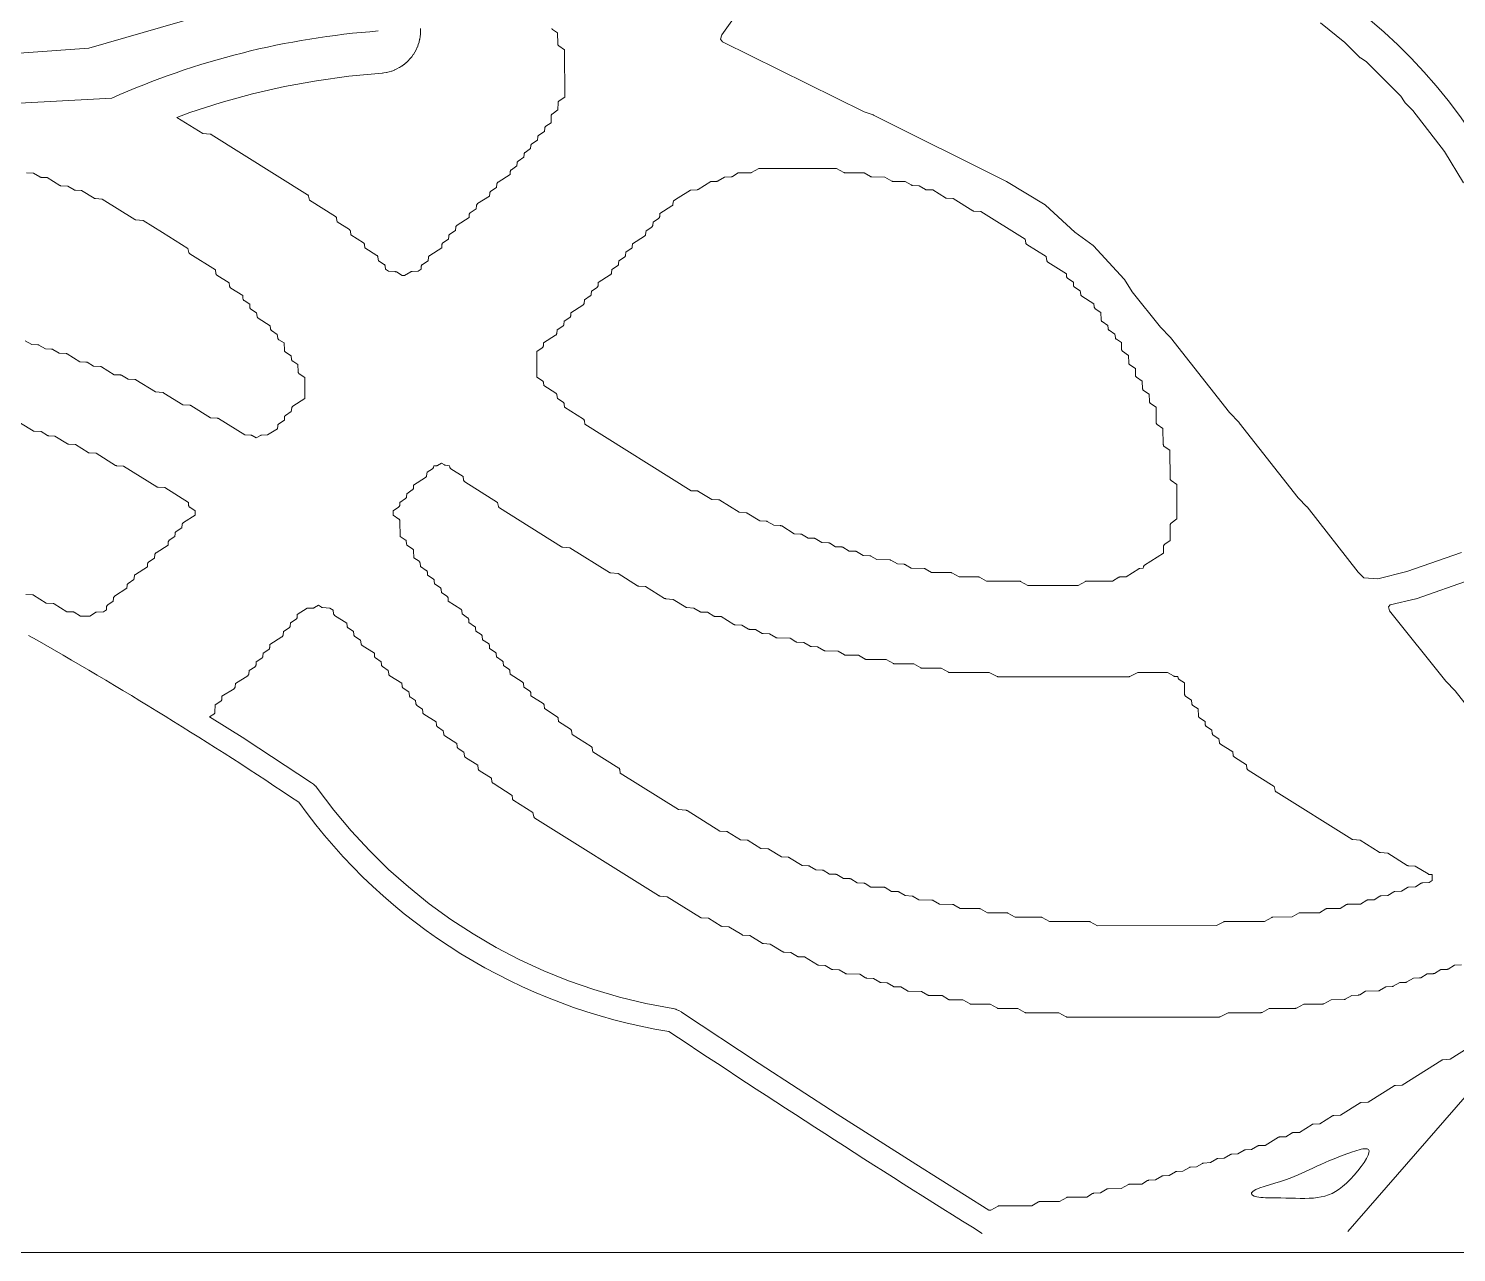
# Model space of a CAD drawing. Header units: inches. Extents: x 36 to 79.5, y 17.3 to 55.9.
# Drawn here: x 49.76 to 64.81, y 17.31 to 30.21 of the extents above; entities that cross this region are included whole.
import ezdxf

# ---------------------------------------------------------------- set-up
doc = ezdxf.new("R2010")
doc.units = ezdxf.units.IN
doc.layers.add('01_ORIGINAL_CAD', color=7, linetype='CONTINUOUS', lineweight=20)
doc.layers.add('03_ADDED_AREAS_SAME_COMPOSITION', color=7, linetype='CONTINUOUS', lineweight=15)

msp = doc.modelspace()

# ---------------------------------------------------------------- linework, layer by layer
at = {"layer": '01_ORIGINAL_CAD'}
msp.add_line((71.442, 17.312), (36.248, 17.312), dxfattribs=at)
for points in [[(53.65, 30.945, -0.14301), (60.243, 31.63, -0.286424), (65.36, 28.431), (66.481, 23.89, -0.272091), (64.9, 18.954), (63.661, 17.533)], [(53.65, 30.945), (50.4, 30.004), (48.095, 29.84), (45.427, 29.473), (42.376, 26.597), (41.758, 26.597, -0.10797), (36.248, 22.954)]]:
    msp.add_lwpolyline(points, format="xyb", dxfattribs=at)
msp.add_lwpolyline([(46.027, 28.759), (46.027, 29.23), (50.643, 29.479)], dxfattribs=at)
for centre, radius, start, end in [((54.073, 21.787), 8.422, 94.2501, 114.0352), ((27.349, -15.654), 45.391, 56.1832, 60.407), ((57.468, 25.543), 5.979, 215.6658, 260.7622), ((129.159, 128.7), 131.041, 236.3299, 238.04792)]:
    msp.add_arc(centre, radius, start, end, dxfattribs=at)
at = {"layer": '03_ADDED_AREAS_SAME_COMPOSITION'}
for points in [[(64.859, 24.689), (64.283, 24.49), (63.979, 24.413), (63.832, 24.422), (63.771, 24.482), (63.233, 25.169), (63.231, 25.172), (63.14, 25.264), (62.519, 26.056), (62.517, 26.058), (62.415, 26.164), (61.794, 26.956), (61.792, 26.958), (61.69, 27.064), (61.392, 27.437), (61.309, 27.567), (61.307, 27.571), (60.982, 27.921), (60.978, 27.924), (60.788, 28.065), (60.478, 28.349), (60.476, 28.351), (60.474, 28.352), (60.067, 28.599), (60.065, 28.6), (58.665, 29.3), (58.662, 29.301), (58.566, 29.334), (57.076, 30.07), (57.055, 30.101), (57.069, 30.146), (57.323, 30.504)], [(63.375, 30.27), (63.63, 30.066), (63.79, 29.906), (63.792, 29.904), (63.795, 29.902), (63.856, 29.865), (64.222, 29.499), (64.259, 29.438), (64.261, 29.435), (64.263, 29.433), (64.348, 29.348), (64.68, 28.914), (64.881, 28.587)], [(55.276, 30.212), (55.277, 30.209), (55.279, 30.207), (55.281, 30.205), (55.284, 30.203), (55.338, 30.168), (55.339, 30.051), (55.339, 30.048), (55.34, 30.045), (55.341, 30.041), (55.343, 30.038), (55.345, 30.036), (55.347, 30.033), (55.35, 30.031), (55.411, 29.988), (55.412, 29.49), (55.355, 29.451), (55.352, 29.449), (55.349, 29.447), (55.347, 29.444), (55.346, 29.441), (55.345, 29.438), (55.344, 29.435), (55.343, 29.431), (55.341, 29.354), (55.28, 29.31), (55.277, 29.308), (55.275, 29.305), (55.273, 29.302), (55.271, 29.299), (55.27, 29.296), (55.269, 29.293), (55.269, 29.29), (55.269, 29.218), (55.215, 29.183), (55.212, 29.181), (55.21, 29.179), (55.208, 29.177), (55.206, 29.174), (55.205, 29.172), (55.204, 29.169), (55.204, 29.166), (55.198, 29.128), (55.139, 29.088), (55.136, 29.086), (55.134, 29.084), (55.132, 29.081), (55.13, 29.078), (55.129, 29.075), (55.128, 29.072), (55.128, 29.069), (55.126, 29.036), (55.067, 28.997), (55.064, 28.995), (55.062, 28.993), (55.06, 28.99), (55.058, 28.987), (55.057, 28.984), (55.056, 28.981), (55.056, 28.978), (55.053, 28.946), (54.995, 28.906), (54.992, 28.904), (54.99, 28.902), (54.988, 28.899), (54.986, 28.896), (54.985, 28.893), (54.984, 28.89), (54.984, 28.887), (54.981, 28.855), (54.923, 28.815), (54.92, 28.813), (54.918, 28.811), (54.916, 28.808), (54.914, 28.806), (54.913, 28.803), (54.912, 28.799), (54.912, 28.796), (54.909, 28.764), (54.851, 28.724), (54.848, 28.722), (54.846, 28.72), (54.844, 28.718), (54.842, 28.715), (54.841, 28.712), (54.84, 28.709), (54.839, 28.705), (54.837, 28.673), (54.711, 28.593), (54.708, 28.591), (54.706, 28.589), (54.704, 28.587), (54.702, 28.584), (54.701, 28.581), (54.7, 28.578), (54.699, 28.575), (54.694, 28.537), (54.634, 28.497), (54.632, 28.495), (54.629, 28.493), (54.627, 28.49), (54.626, 28.488), (54.625, 28.485), (54.624, 28.481), (54.623, 28.478), (54.621, 28.446), (54.494, 28.366), (54.492, 28.364), (54.49, 28.362), (54.488, 28.359), (54.486, 28.357), (54.485, 28.354), (54.484, 28.351), (54.483, 28.348), (54.478, 28.31), (54.418, 28.27), (54.415, 28.268), (54.413, 28.266), (54.411, 28.263), (54.41, 28.26), (54.408, 28.257), (54.407, 28.254), (54.407, 28.251), (54.405, 28.219), (54.278, 28.139), (54.276, 28.137), (54.273, 28.135), (54.271, 28.132), (54.27, 28.13), (54.268, 28.127), (54.267, 28.124), (54.267, 28.121), (54.262, 28.083), (54.202, 28.043), (54.199, 28.041), (54.197, 28.039), (54.195, 28.036), (54.193, 28.033), (54.192, 28.03), (54.191, 28.027), (54.191, 28.024), (54.189, 27.992), (54.13, 27.952), (54.127, 27.95), (54.125, 27.948), (54.123, 27.945), (54.121, 27.943), (54.12, 27.939), (54.119, 27.936), (54.119, 27.933), (54.117, 27.901), (53.99, 27.821), (53.987, 27.819), (53.985, 27.817), (53.983, 27.814), (53.981, 27.812), (53.98, 27.809), (53.979, 27.806), (53.978, 27.803), (53.973, 27.765), (53.914, 27.725), (53.911, 27.723), (53.909, 27.721), (53.907, 27.718), (53.905, 27.715), (53.904, 27.712), (53.903, 27.709), (53.902, 27.706), (53.9, 27.674), (53.869, 27.654), (53.804, 27.652), (53.801, 27.652), (53.798, 27.651), (53.795, 27.65), (53.792, 27.649), (53.725, 27.609), (53.7, 27.609), (53.64, 27.646), (53.637, 27.648), (53.634, 27.649), (53.631, 27.649), (53.628, 27.65), (53.556, 27.654), (53.524, 27.674), (53.522, 27.706), (53.521, 27.709), (53.52, 27.712), (53.519, 27.715), (53.518, 27.718), (53.516, 27.721), (53.513, 27.723), (53.511, 27.725), (53.451, 27.765), (53.445, 27.803), (53.445, 27.806), (53.444, 27.809), (53.442, 27.812), (53.441, 27.814), (53.439, 27.817), (53.436, 27.819), (53.434, 27.82), (53.306, 27.901), (53.304, 27.933), (53.304, 27.936), (53.303, 27.939), (53.301, 27.942), (53.3, 27.945), (53.298, 27.948), (53.295, 27.95), (53.293, 27.952), (53.16, 28.037), (53.155, 28.075), (53.155, 28.078), (53.154, 28.081), (53.152, 28.084), (53.15, 28.086), (53.148, 28.089), (53.146, 28.091), (53.144, 28.093), (53.015, 28.174), (53.01, 28.211), (53.009, 28.214), (53.008, 28.217), (53.007, 28.22), (53.005, 28.223), (53.003, 28.225), (53.001, 28.227), (52.999, 28.229), (52.724, 28.401), (52.715, 28.444), (52.714, 28.447), (52.712, 28.45), (52.711, 28.453), (52.709, 28.455), (52.706, 28.458), (52.704, 28.46), (51.689, 29.095), (51.687, 29.096), (51.684, 29.097), (51.681, 29.098), (51.678, 29.099), (51.6, 29.106), (51.328, 29.275), (51.465, 29.325), (51.792, 29.431), (52.124, 29.522), (52.459, 29.599), (52.797, 29.661), (53.138, 29.709), (53.491, 29.743), (53.492, 29.743), (53.506, 29.745), (53.507, 29.745), (53.533, 29.749), (53.535, 29.749), (53.563, 29.756), (53.564, 29.756), (53.589, 29.764), (53.591, 29.764), (53.618, 29.774), (53.619, 29.775), (53.643, 29.786), (53.645, 29.786), (53.67, 29.8), (53.671, 29.801), (53.694, 29.815), (53.695, 29.815), (53.718, 29.832), (53.72, 29.833), (53.74, 29.85), (53.741, 29.851), (53.762, 29.87), (53.763, 29.872), (53.781, 29.891), (53.782, 29.892), (53.801, 29.914), (53.802, 29.915), (53.817, 29.937), (53.818, 29.938), (53.833, 29.962), (53.834, 29.964), (53.846, 29.987), (53.847, 29.988), (53.859, 30.014), (53.86, 30.016), (53.869, 30.04), (53.869, 30.042), (53.878, 30.069), (53.878, 30.071), (53.884, 30.096), (53.885, 30.098), (53.889, 30.126), (53.89, 30.128), (53.892, 30.154), (53.892, 30.156), (53.893, 30.185), (53.893, 30.186), (53.893, 30.212)], [(49.744, 28.691), (49.816, 28.687), (49.884, 28.647), (49.887, 28.645), (49.89, 28.644), (49.893, 28.644), (49.896, 28.643), (49.96, 28.642), (50.094, 28.559), (50.096, 28.557), (50.099, 28.556), (50.102, 28.555), (50.106, 28.555), (50.178, 28.551), (50.246, 28.511), (50.249, 28.509), (50.252, 28.508), (50.255, 28.508), (50.258, 28.507), (50.322, 28.506), (50.456, 28.423), (50.458, 28.421), (50.461, 28.42), (50.464, 28.419), (50.468, 28.419), (50.539, 28.415), (50.884, 28.199), (50.887, 28.198), (50.889, 28.197), (50.892, 28.196), (50.895, 28.195), (50.973, 28.188), (51.174, 28.063), (51.443, 27.894), (51.453, 27.852), (51.453, 27.849), (51.455, 27.846), (51.457, 27.843), (51.459, 27.84), (51.461, 27.838), (51.464, 27.836), (51.732, 27.668), (51.737, 27.631), (51.738, 27.628), (51.739, 27.625), (51.74, 27.622), (51.742, 27.619), (51.744, 27.617), (51.746, 27.615), (51.749, 27.613), (51.877, 27.532), (51.882, 27.495), (51.883, 27.492), (51.884, 27.489), (51.885, 27.486), (51.887, 27.483), (51.889, 27.481), (51.891, 27.479), (51.894, 27.477), (52.021, 27.397), (52.023, 27.365), (52.024, 27.361), (52.025, 27.358), (52.026, 27.355), (52.028, 27.352), (52.029, 27.35), (52.032, 27.347), (52.034, 27.346), (52.094, 27.306), (52.096, 27.274), (52.096, 27.271), (52.097, 27.267), (52.098, 27.264), (52.1, 27.262), (52.102, 27.259), (52.104, 27.257), (52.107, 27.255), (52.167, 27.215), (52.172, 27.177), (52.173, 27.174), (52.174, 27.171), (52.175, 27.168), (52.177, 27.166), (52.179, 27.163), (52.181, 27.161), (52.184, 27.159), (52.311, 27.079), (52.314, 27.047), (52.314, 27.044), (52.315, 27.04), (52.316, 27.037), (52.318, 27.035), (52.32, 27.032), (52.322, 27.03), (52.325, 27.028), (52.385, 26.988), (52.39, 26.95), (52.391, 26.947), (52.392, 26.944), (52.393, 26.941), (52.395, 26.939), (52.397, 26.936), (52.399, 26.934), (52.401, 26.932), (52.456, 26.898), (52.459, 26.821), (52.459, 26.817), (52.46, 26.814), (52.461, 26.811), (52.463, 26.808), (52.465, 26.805), (52.467, 26.803), (52.47, 26.801), (52.53, 26.761), (52.535, 26.723), (52.536, 26.72), (52.537, 26.717), (52.538, 26.714), (52.54, 26.712), (52.542, 26.709), (52.544, 26.707), (52.547, 26.705), (52.601, 26.671), (52.604, 26.594), (52.604, 26.59), (52.605, 26.587), (52.607, 26.584), (52.608, 26.581), (52.61, 26.578), (52.613, 26.576), (52.615, 26.574), (52.674, 26.535), (52.674, 26.311), (52.548, 26.231), (52.546, 26.229), (52.544, 26.227), (52.542, 26.224), (52.54, 26.222), (52.539, 26.219), (52.538, 26.216), (52.537, 26.213), (52.532, 26.175), (52.472, 26.135), (52.469, 26.133), (52.467, 26.131), (52.465, 26.128), (52.464, 26.126), (52.462, 26.123), (52.461, 26.119), (52.461, 26.116), (52.459, 26.084), (52.4, 26.044), (52.397, 26.042), (52.395, 26.04), (52.393, 26.038), (52.392, 26.035), (52.39, 26.032), (52.389, 26.029), (52.389, 26.025), (52.387, 25.993), (52.283, 25.928), (52.219, 25.926), (52.216, 25.926), (52.213, 25.925), (52.21, 25.924), (52.207, 25.923), (52.163, 25.897), (52.119, 25.923), (52.116, 25.924), (52.113, 25.925), (52.11, 25.926), (52.107, 25.926), (52.043, 25.928), (51.764, 26.101), (51.762, 26.103), (51.759, 26.104), (51.756, 26.105), (51.753, 26.105), (51.681, 26.109), (51.475, 26.237), (51.472, 26.239), (51.469, 26.24), (51.466, 26.241), (51.463, 26.241), (51.391, 26.245), (51.191, 26.37), (51.189, 26.372), (51.186, 26.373), (51.183, 26.374), (51.18, 26.374), (51.102, 26.381), (50.895, 26.51), (50.893, 26.511), (50.89, 26.512), (50.887, 26.513), (50.884, 26.513), (50.812, 26.517), (50.743, 26.558), (50.74, 26.559), (50.737, 26.56), (50.734, 26.561), (50.731, 26.561), (50.667, 26.563), (50.533, 26.646), (50.531, 26.647), (50.528, 26.648), (50.525, 26.649), (50.522, 26.649), (50.45, 26.653), (50.381, 26.694), (50.378, 26.695), (50.375, 26.696), (50.372, 26.697), (50.369, 26.697), (50.305, 26.699), (50.171, 26.782), (50.169, 26.783), (50.166, 26.784), (50.163, 26.785), (50.16, 26.785), (50.088, 26.789), (50.019, 26.83), (50.016, 26.831), (50.013, 26.832), (50.01, 26.833), (50.007, 26.833), (49.942, 26.835), (49.874, 26.875), (49.871, 26.877), (49.869, 26.878), (49.865, 26.878), (49.862, 26.879), (49.798, 26.88), (49.73, 26.92)], [(49.679, 26.053), (49.812, 25.971), (49.815, 25.969), (49.818, 25.968), (49.821, 25.967), (49.824, 25.967), (49.896, 25.963), (49.965, 25.923), (49.968, 25.921), (49.971, 25.92), (49.974, 25.919), (49.977, 25.919), (50.041, 25.917), (50.174, 25.834), (50.177, 25.833), (50.18, 25.832), (50.183, 25.831), (50.186, 25.831), (50.258, 25.827), (50.392, 25.744), (50.394, 25.742), (50.397, 25.741), (50.4, 25.74), (50.403, 25.74), (50.475, 25.736), (50.681, 25.608), (50.684, 25.606), (50.687, 25.605), (50.69, 25.604), (50.693, 25.604), (50.765, 25.6), (51.116, 25.381), (51.119, 25.379), (51.122, 25.378), (51.125, 25.378), (51.128, 25.377), (51.199, 25.373), (51.449, 25.217), (51.451, 25.185), (51.452, 25.182), (51.453, 25.178), (51.454, 25.175), (51.456, 25.173), (51.458, 25.17), (51.46, 25.168), (51.463, 25.166), (51.521, 25.127), (51.521, 25.084), (51.395, 25.004), (51.393, 25.003), (51.39, 25), (51.388, 24.998), (51.387, 24.995), (51.385, 24.993), (51.384, 24.99), (51.384, 24.987), (51.379, 24.949), (51.319, 24.909), (51.316, 24.907), (51.314, 24.904), (51.312, 24.902), (51.31, 24.899), (51.309, 24.896), (51.308, 24.893), (51.308, 24.89), (51.306, 24.857), (51.247, 24.818), (51.244, 24.816), (51.242, 24.814), (51.24, 24.811), (51.238, 24.808), (51.237, 24.805), (51.236, 24.802), (51.236, 24.799), (51.234, 24.767), (51.107, 24.686), (51.104, 24.685), (51.102, 24.682), (51.1, 24.68), (51.098, 24.677), (51.097, 24.675), (51.096, 24.672), (51.095, 24.669), (51.09, 24.631), (51.03, 24.591), (51.028, 24.589), (51.026, 24.587), (51.024, 24.584), (51.022, 24.581), (51.021, 24.578), (51.02, 24.575), (51.019, 24.572), (51.017, 24.54), (50.891, 24.459), (50.888, 24.457), (50.886, 24.455), (50.884, 24.453), (50.882, 24.45), (50.881, 24.448), (50.88, 24.445), (50.879, 24.442), (50.874, 24.404), (50.814, 24.364), (50.812, 24.362), (50.809, 24.359), (50.807, 24.357), (50.806, 24.354), (50.804, 24.351), (50.804, 24.348), (50.803, 24.345), (50.801, 24.312), (50.67, 24.228), (50.668, 24.226), (50.665, 24.223), (50.663, 24.221), (50.662, 24.218), (50.66, 24.215), (50.659, 24.212), (50.659, 24.208), (50.657, 24.176), (50.598, 24.137), (50.595, 24.135), (50.593, 24.132), (50.591, 24.13), (50.589, 24.127), (50.588, 24.124), (50.587, 24.121), (50.587, 24.117), (50.585, 24.086), (50.553, 24.065), (50.481, 24.061), (50.478, 24.061), (50.475, 24.06), (50.472, 24.059), (50.469, 24.058), (50.409, 24.02), (50.312, 24.02), (50.244, 24.06), (50.242, 24.062), (50.239, 24.063), (50.236, 24.063), (50.232, 24.064), (50.168, 24.065), (50.035, 24.148), (50.032, 24.15), (50.029, 24.151), (50.026, 24.152), (50.023, 24.152), (49.951, 24.156), (49.818, 24.239), (49.815, 24.24), (49.812, 24.242), (49.809, 24.242), (49.806, 24.243), (49.734, 24.247)], [(65.242, 19.665), (64.741, 19.35), (64.662, 19.343), (64.659, 19.342), (64.657, 19.341), (64.654, 19.34), (64.651, 19.339), (64.236, 19.077), (64.164, 19.073), (64.161, 19.073), (64.158, 19.072), (64.155, 19.071), (64.152, 19.069), (63.875, 18.895), (63.803, 18.891), (63.8, 18.891), (63.797, 18.89), (63.794, 18.889), (63.791, 18.888), (63.586, 18.759), (63.514, 18.755), (63.511, 18.755), (63.508, 18.754), (63.505, 18.753), (63.502, 18.751), (63.369, 18.668), (63.297, 18.664), (63.294, 18.664), (63.291, 18.663), (63.288, 18.662), (63.286, 18.66), (63.153, 18.577), (63.089, 18.576), (63.085, 18.575), (63.082, 18.575), (63.079, 18.574), (63.077, 18.572), (63.009, 18.532), (62.944, 18.53), (62.941, 18.53), (62.938, 18.529), (62.935, 18.528), (62.932, 18.526), (62.792, 18.441), (62.727, 18.439), (62.724, 18.439), (62.721, 18.438), (62.718, 18.437), (62.715, 18.436), (62.647, 18.396), (62.583, 18.394), (62.58, 18.393), (62.577, 18.393), (62.574, 18.392), (62.571, 18.39), (62.503, 18.35), (62.438, 18.348), (62.435, 18.348), (62.432, 18.347), (62.429, 18.346), (62.426, 18.345), (62.358, 18.305), (62.294, 18.303), (62.291, 18.303), (62.288, 18.302), (62.285, 18.301), (62.282, 18.299), (62.214, 18.259), (62.142, 18.255), (62.139, 18.255), (62.136, 18.254), (62.133, 18.253), (62.13, 18.251), (62.069, 18.214), (62.005, 18.212), (62.002, 18.212), (61.999, 18.211), (61.996, 18.21), (61.993, 18.208), (61.925, 18.168), (61.86, 18.166), (61.857, 18.166), (61.854, 18.165), (61.851, 18.164), (61.848, 18.163), (61.781, 18.123), (61.716, 18.121), (61.713, 18.121), (61.71, 18.12), (61.707, 18.119), (61.704, 18.117), (61.636, 18.077), (61.564, 18.073), (61.561, 18.073), (61.558, 18.072), (61.555, 18.071), (61.552, 18.069), (61.492, 18.032), (61.363, 18.031), (61.36, 18.031), (61.357, 18.031), (61.354, 18.03), (61.351, 18.028), (61.275, 17.986), (61.138, 17.984), (61.135, 17.984), (61.132, 17.984), (61.129, 17.982), (61.126, 17.981), (61.058, 17.941), (60.986, 17.937), (60.982, 17.936), (60.979, 17.935), (60.977, 17.934), (60.974, 17.933), (60.913, 17.895), (60.713, 17.895), (60.709, 17.895), (60.706, 17.894), (60.703, 17.893), (60.701, 17.892), (60.625, 17.85), (60.416, 17.848), (60.412, 17.848), (60.409, 17.847), (60.406, 17.846), (60.403, 17.844), (60.335, 17.804), (59.99, 17.804), (59.987, 17.804), (59.984, 17.803), (59.981, 17.802), (59.978, 17.801), (59.902, 17.759), (59.88, 17.759), (59.11, 18.243), (58.284, 18.771), (57.462, 19.305), (56.643, 19.846), (56.643, 19.846), (56.642, 19.847), (56.64, 19.848), (56.615, 19.862), (56.612, 19.864), (56.586, 19.874), (56.583, 19.875), (56.555, 19.882), (56.553, 19.883), (56.267, 19.937), (55.991, 20.003), (55.72, 20.082), (55.454, 20.175), (55.193, 20.28), (54.938, 20.398), (54.689, 20.528), (54.448, 20.669), (54.213, 20.823), (53.986, 20.988), (53.767, 21.164), (53.557, 21.35), (53.356, 21.548), (53.164, 21.755), (52.982, 21.973), (52.806, 22.205), (52.805, 22.206), (52.789, 22.225), (52.787, 22.227), (52.769, 22.245), (52.766, 22.246), (52.746, 22.261), (52.745, 22.262), (52.046, 22.721), (52.045, 22.721), (52.042, 22.724), (52.042, 22.724), (51.672, 22.957), (51.717, 22.987), (51.72, 22.989), (51.722, 22.991), (51.724, 22.994), (51.726, 22.997), (51.727, 23), (51.728, 23.003), (51.728, 23.007), (51.731, 23.084), (51.789, 23.123), (51.792, 23.125), (51.794, 23.127), (51.796, 23.13), (51.798, 23.133), (51.799, 23.136), (51.8, 23.139), (51.8, 23.142), (51.802, 23.174), (51.929, 23.254), (51.932, 23.256), (51.934, 23.258), (51.936, 23.261), (51.938, 23.263), (51.939, 23.266), (51.94, 23.269), (51.94, 23.272), (51.946, 23.31), (52.073, 23.391), (52.076, 23.393), (52.078, 23.395), (52.08, 23.397), (52.082, 23.4), (52.083, 23.402), (52.084, 23.405), (52.085, 23.408), (52.09, 23.446), (52.15, 23.486), (52.152, 23.488), (52.154, 23.491), (52.156, 23.493), (52.158, 23.496), (52.159, 23.499), (52.16, 23.502), (52.161, 23.505), (52.163, 23.538), (52.222, 23.577), (52.224, 23.579), (52.226, 23.581), (52.228, 23.584), (52.23, 23.587), (52.231, 23.59), (52.232, 23.593), (52.233, 23.596), (52.235, 23.629), (52.294, 23.668), (52.296, 23.67), (52.299, 23.672), (52.301, 23.675), (52.302, 23.678), (52.303, 23.681), (52.304, 23.684), (52.305, 23.687), (52.307, 23.719), (52.434, 23.799), (52.436, 23.801), (52.438, 23.803), (52.44, 23.806), (52.442, 23.808), (52.443, 23.811), (52.444, 23.814), (52.445, 23.817), (52.45, 23.855), (52.51, 23.895), (52.512, 23.897), (52.515, 23.899), (52.517, 23.902), (52.518, 23.905), (52.52, 23.908), (52.52, 23.911), (52.521, 23.914), (52.523, 23.947), (52.582, 23.986), (52.585, 23.988), (52.587, 23.99), (52.589, 23.993), (52.59, 23.996), (52.592, 23.999), (52.593, 24.002), (52.593, 24.005), (52.595, 24.037), (52.699, 24.102), (52.763, 24.104), (52.766, 24.104), (52.769, 24.105), (52.772, 24.106), (52.775, 24.108), (52.818, 24.133), (52.849, 24.114), (52.852, 24.112), (52.854, 24.111), (52.857, 24.11), (52.86, 24.11), (52.938, 24.103), (52.972, 24.082), (52.977, 24.044), (52.978, 24.041), (52.979, 24.038), (52.98, 24.036), (52.982, 24.033), (52.984, 24.031), (52.986, 24.029), (52.989, 24.027), (53.116, 23.946), (53.119, 23.914), (53.119, 23.911), (53.12, 23.908), (53.121, 23.905), (53.123, 23.902), (53.125, 23.9), (53.127, 23.897), (53.13, 23.895), (53.189, 23.856), (53.191, 23.824), (53.192, 23.82), (53.192, 23.817), (53.194, 23.814), (53.195, 23.811), (53.197, 23.809), (53.2, 23.806), (53.202, 23.804), (53.262, 23.765), (53.268, 23.727), (53.268, 23.724), (53.269, 23.721), (53.271, 23.718), (53.272, 23.715), (53.274, 23.713), (53.277, 23.711), (53.279, 23.709), (53.407, 23.629), (53.409, 23.597), (53.409, 23.593), (53.41, 23.59), (53.411, 23.587), (53.413, 23.584), (53.415, 23.582), (53.417, 23.58), (53.42, 23.578), (53.479, 23.538), (53.481, 23.506), (53.482, 23.503), (53.483, 23.499), (53.484, 23.496), (53.486, 23.494), (53.488, 23.491), (53.49, 23.489), (53.493, 23.487), (53.553, 23.447), (53.558, 23.409), (53.559, 23.406), (53.56, 23.403), (53.561, 23.4), (53.563, 23.398), (53.565, 23.395), (53.567, 23.393), (53.569, 23.391), (53.697, 23.311), (53.699, 23.279), (53.7, 23.276), (53.7, 23.273), (53.702, 23.27), (53.703, 23.267), (53.705, 23.264), (53.708, 23.262), (53.71, 23.26), (53.77, 23.22), (53.776, 23.182), (53.776, 23.179), (53.777, 23.176), (53.779, 23.173), (53.78, 23.171), (53.782, 23.168), (53.784, 23.166), (53.787, 23.164), (53.842, 23.129), (53.844, 23.097), (53.845, 23.094), (53.846, 23.091), (53.847, 23.088), (53.848, 23.085), (53.85, 23.083), (53.853, 23.08), (53.855, 23.078), (53.915, 23.039), (53.917, 23.007), (53.917, 23.003), (53.918, 23), (53.919, 22.997), (53.921, 22.994), (53.923, 22.992), (53.926, 22.989), (53.928, 22.987), (54.06, 22.903), (54.062, 22.87), (54.062, 22.867), (54.063, 22.864), (54.064, 22.861), (54.066, 22.858), (54.068, 22.856), (54.07, 22.853), (54.073, 22.851), (54.133, 22.811), (54.138, 22.774), (54.139, 22.771), (54.14, 22.768), (54.141, 22.765), (54.143, 22.762), (54.145, 22.76), (54.147, 22.758), (54.15, 22.756), (54.277, 22.676), (54.28, 22.643), (54.28, 22.64), (54.281, 22.637), (54.282, 22.634), (54.284, 22.631), (54.286, 22.629), (54.288, 22.626), (54.291, 22.624), (54.351, 22.585), (54.356, 22.547), (54.357, 22.544), (54.358, 22.541), (54.359, 22.538), (54.361, 22.535), (54.363, 22.533), (54.365, 22.531), (54.367, 22.529), (54.496, 22.448), (54.501, 22.41), (54.502, 22.407), (54.503, 22.405), (54.504, 22.402), (54.506, 22.399), (54.508, 22.397), (54.51, 22.395), (54.513, 22.393), (54.641, 22.312), (54.646, 22.274), (54.647, 22.271), (54.648, 22.268), (54.649, 22.266), (54.651, 22.263), (54.653, 22.261), (54.655, 22.259), (54.658, 22.257), (54.858, 22.13), (54.864, 22.093), (54.864, 22.09), (54.865, 22.087), (54.867, 22.084), (54.868, 22.081), (54.87, 22.079), (54.873, 22.077), (54.875, 22.075), (55.077, 21.948), (55.087, 21.905), (55.087, 21.902), (55.089, 21.899), (55.091, 21.897), (55.093, 21.894), (55.095, 21.892), (55.098, 21.89), (56.402, 21.073), (56.404, 21.072), (56.407, 21.071), (56.41, 21.07), (56.413, 21.069), (56.491, 21.062), (56.843, 20.843), (56.845, 20.842), (56.848, 20.84), (56.851, 20.84), (56.855, 20.839), (56.926, 20.835), (57.06, 20.752), (57.063, 20.751), (57.066, 20.75), (57.069, 20.749), (57.072, 20.749), (57.143, 20.745), (57.277, 20.662), (57.28, 20.66), (57.283, 20.659), (57.286, 20.658), (57.289, 20.658), (57.361, 20.654), (57.494, 20.571), (57.497, 20.569), (57.5, 20.568), (57.503, 20.568), (57.506, 20.567), (57.578, 20.563), (57.712, 20.48), (57.714, 20.479), (57.717, 20.478), (57.72, 20.477), (57.723, 20.477), (57.795, 20.473), (57.864, 20.432), (57.867, 20.431), (57.87, 20.43), (57.873, 20.429), (57.876, 20.429), (57.94, 20.427), (58.074, 20.344), (58.076, 20.343), (58.079, 20.342), (58.082, 20.341), (58.085, 20.34), (58.157, 20.337), (58.226, 20.296), (58.229, 20.295), (58.232, 20.294), (58.235, 20.293), (58.238, 20.293), (58.303, 20.291), (58.371, 20.251), (58.374, 20.249), (58.377, 20.248), (58.38, 20.248), (58.383, 20.247), (58.52, 20.246), (58.58, 20.208), (58.583, 20.207), (58.586, 20.206), (58.589, 20.205), (58.592, 20.204), (58.664, 20.201), (58.733, 20.16), (58.735, 20.159), (58.738, 20.158), (58.741, 20.157), (58.745, 20.157), (58.809, 20.155), (58.877, 20.115), (58.88, 20.113), (58.883, 20.112), (58.886, 20.112), (58.889, 20.111), (58.954, 20.11), (59.022, 20.07), (59.025, 20.068), (59.028, 20.067), (59.031, 20.066), (59.034, 20.066), (59.171, 20.064), (59.239, 20.024), (59.242, 20.023), (59.245, 20.022), (59.248, 20.021), (59.252, 20.021), (59.388, 20.019), (59.456, 19.979), (59.459, 19.977), (59.462, 19.976), (59.465, 19.976), (59.469, 19.975), (59.606, 19.974), (59.682, 19.932), (59.685, 19.93), (59.688, 19.929), (59.691, 19.929), (59.694, 19.929), (59.895, 19.928), (59.971, 19.887), (59.974, 19.885), (59.977, 19.884), (59.98, 19.884), (59.983, 19.883), (60.185, 19.883), (60.261, 19.841), (60.263, 19.84), (60.266, 19.839), (60.269, 19.838), (60.273, 19.838), (60.619, 19.838), (60.695, 19.796), (60.697, 19.795), (60.7, 19.794), (60.703, 19.793), (60.707, 19.793), (62.306, 19.793), (62.309, 19.793), (62.311, 19.794), (62.314, 19.795), (62.317, 19.796), (62.401, 19.839), (62.747, 19.839), (62.751, 19.84), (62.754, 19.84), (62.757, 19.841), (62.759, 19.842), (62.835, 19.884), (63.109, 19.885), (63.112, 19.885), (63.115, 19.886), (63.118, 19.887), (63.121, 19.888), (63.197, 19.93), (63.398, 19.93), (63.401, 19.931), (63.404, 19.931), (63.407, 19.932), (63.41, 19.934), (63.486, 19.975), (63.623, 19.977), (63.626, 19.978), (63.629, 19.978), (63.632, 19.979), (63.635, 19.981), (63.703, 20.021), (63.775, 20.025), (63.779, 20.026), (63.782, 20.026), (63.784, 20.028), (63.787, 20.029), (63.848, 20.066), (63.984, 20.068), (63.987, 20.069), (63.991, 20.069), (63.994, 20.07), (63.996, 20.072), (64.064, 20.112), (64.129, 20.114), (64.132, 20.114), (64.135, 20.115), (64.138, 20.116), (64.141, 20.117), (64.209, 20.158), (64.273, 20.159), (64.277, 20.16), (64.28, 20.16), (64.283, 20.161), (64.285, 20.163), (64.353, 20.203), (64.418, 20.205), (64.421, 20.205), (64.424, 20.206), (64.427, 20.207), (64.43, 20.208), (64.498, 20.248), (64.562, 20.25), (64.566, 20.251), (64.569, 20.251), (64.572, 20.252), (64.574, 20.254), (64.642, 20.294), (64.707, 20.296), (64.71, 20.296), (64.713, 20.297), (64.716, 20.298), (64.719, 20.299), (64.787, 20.34), (64.859, 20.344)]]:
    msp.add_lwpolyline(points, dxfattribs=at)
for points in [[(58.277, 28.736), (58.353, 28.694), (58.356, 28.693), (58.359, 28.692), (58.362, 28.691), (58.365, 28.691), (58.566, 28.691), (58.634, 28.651), (58.637, 28.649), (58.64, 28.648), (58.643, 28.648), (58.647, 28.647), (58.784, 28.646), (58.86, 28.604), (58.863, 28.602), (58.865, 28.601), (58.869, 28.601), (58.872, 28.601), (59, 28.6), (59.061, 28.563), (59.064, 28.561), (59.067, 28.56), (59.07, 28.56), (59.073, 28.559), (59.145, 28.555), (59.213, 28.515), (59.216, 28.513), (59.219, 28.512), (59.222, 28.512), (59.225, 28.511), (59.289, 28.51), (59.423, 28.427), (59.426, 28.425), (59.429, 28.424), (59.432, 28.424), (59.435, 28.423), (59.506, 28.419), (59.712, 28.291), (59.715, 28.289), (59.718, 28.288), (59.721, 28.287), (59.724, 28.287), (59.796, 28.283), (60.264, 27.99), (60.269, 27.953), (60.27, 27.95), (60.271, 27.947), (60.272, 27.944), (60.274, 27.941), (60.276, 27.939), (60.278, 27.937), (60.281, 27.935), (60.483, 27.808), (60.492, 27.765), (60.493, 27.762), (60.495, 27.759), (60.496, 27.756), (60.498, 27.754), (60.501, 27.751), (60.503, 27.75), (60.698, 27.628), (60.7, 27.596), (60.701, 27.592), (60.702, 27.589), (60.703, 27.586), (60.705, 27.583), (60.707, 27.581), (60.709, 27.579), (60.712, 27.577), (60.771, 27.537), (60.773, 27.505), (60.773, 27.502), (60.774, 27.498), (60.776, 27.495), (60.777, 27.493), (60.779, 27.49), (60.782, 27.488), (60.784, 27.486), (60.844, 27.446), (60.85, 27.408), (60.85, 27.405), (60.851, 27.402), (60.852, 27.399), (60.854, 27.397), (60.856, 27.394), (60.858, 27.392), (60.861, 27.39), (60.988, 27.31), (60.991, 27.278), (60.991, 27.275), (60.992, 27.272), (60.993, 27.269), (60.995, 27.266), (60.997, 27.263), (60.999, 27.261), (61.002, 27.259), (61.06, 27.22), (61.063, 27.143), (61.064, 27.139), (61.065, 27.136), (61.066, 27.133), (61.067, 27.13), (61.069, 27.127), (61.072, 27.125), (61.074, 27.123), (61.134, 27.083), (61.136, 27.051), (61.136, 27.048), (61.137, 27.045), (61.139, 27.042), (61.14, 27.039), (61.142, 27.036), (61.144, 27.034), (61.147, 27.032), (61.207, 26.992), (61.213, 26.954), (61.213, 26.951), (61.214, 26.948), (61.215, 26.945), (61.217, 26.943), (61.219, 26.94), (61.221, 26.938), (61.224, 26.937), (61.278, 26.902), (61.279, 26.83), (61.279, 26.827), (61.28, 26.824), (61.281, 26.82), (61.283, 26.817), (61.285, 26.815), (61.287, 26.812), (61.289, 26.81), (61.351, 26.766), (61.354, 26.689), (61.354, 26.685), (61.355, 26.682), (61.356, 26.679), (61.358, 26.676), (61.36, 26.673), (61.362, 26.671), (61.365, 26.669), (61.424, 26.63), (61.424, 26.558), (61.425, 26.554), (61.425, 26.551), (61.427, 26.548), (61.428, 26.545), (61.43, 26.542), (61.432, 26.54), (61.435, 26.538), (61.497, 26.494), (61.499, 26.416), (61.5, 26.413), (61.501, 26.41), (61.502, 26.407), (61.504, 26.404), (61.506, 26.401), (61.508, 26.398), (61.511, 26.396), (61.569, 26.357), (61.572, 26.28), (61.573, 26.277), (61.573, 26.273), (61.575, 26.27), (61.576, 26.267), (61.578, 26.265), (61.581, 26.262), (61.583, 26.26), (61.642, 26.221), (61.643, 26.059), (61.643, 26.055), (61.644, 26.052), (61.645, 26.049), (61.647, 26.046), (61.649, 26.043), (61.651, 26.041), (61.653, 26.038), (61.715, 25.995), (61.718, 25.827), (61.719, 25.823), (61.719, 25.82), (61.721, 25.817), (61.722, 25.814), (61.724, 25.811), (61.727, 25.808), (61.729, 25.806), (61.788, 25.767), (61.789, 25.468), (61.79, 25.465), (61.79, 25.462), (61.791, 25.459), (61.793, 25.456), (61.795, 25.453), (61.797, 25.45), (61.8, 25.448), (61.861, 25.405), (61.862, 25.043), (61.801, 24.999), (61.799, 24.997), (61.796, 24.995), (61.794, 24.992), (61.793, 24.989), (61.792, 24.986), (61.791, 24.982), (61.791, 24.979), (61.791, 24.816), (61.733, 24.777), (61.73, 24.775), (61.728, 24.773), (61.726, 24.77), (61.724, 24.767), (61.723, 24.764), (61.722, 24.761), (61.722, 24.757), (61.719, 24.681), (61.521, 24.555), (61.518, 24.553), (61.515, 24.551), (61.513, 24.548), (61.512, 24.545), (61.51, 24.542), (61.509, 24.539), (61.506, 24.523), (61.471, 24.52), (61.468, 24.52), (61.465, 24.519), (61.462, 24.518), (61.46, 24.517), (61.327, 24.434), (61.263, 24.432), (61.26, 24.432), (61.257, 24.431), (61.254, 24.43), (61.251, 24.428), (61.183, 24.388), (60.91, 24.388), (60.907, 24.388), (60.903, 24.387), (60.9, 24.386), (60.898, 24.385), (60.822, 24.343), (60.291, 24.343), (60.215, 24.384), (60.212, 24.386), (60.209, 24.387), (60.206, 24.387), (60.203, 24.388), (59.857, 24.388), (59.781, 24.43), (59.778, 24.431), (59.775, 24.432), (59.772, 24.433), (59.769, 24.433), (59.567, 24.433), (59.491, 24.475), (59.488, 24.476), (59.485, 24.477), (59.482, 24.478), (59.479, 24.478), (59.278, 24.478), (59.21, 24.518), (59.207, 24.52), (59.204, 24.521), (59.201, 24.522), (59.198, 24.522), (59.061, 24.524), (59.001, 24.561), (58.998, 24.563), (58.995, 24.564), (58.992, 24.564), (58.989, 24.565), (58.917, 24.569), (58.848, 24.609), (58.845, 24.61), (58.842, 24.612), (58.839, 24.612), (58.836, 24.612), (58.7, 24.614), (58.639, 24.652), (58.636, 24.653), (58.633, 24.654), (58.63, 24.655), (58.627, 24.655), (58.555, 24.659), (58.486, 24.7), (58.484, 24.701), (58.481, 24.702), (58.478, 24.703), (58.474, 24.703), (58.41, 24.705), (58.342, 24.745), (58.339, 24.746), (58.336, 24.747), (58.333, 24.748), (58.33, 24.748), (58.265, 24.75), (58.204, 24.788), (58.202, 24.789), (58.199, 24.79), (58.196, 24.791), (58.193, 24.791), (58.121, 24.795), (58.052, 24.836), (58.049, 24.837), (58.046, 24.838), (58.043, 24.839), (58.04, 24.839), (57.976, 24.841), (57.907, 24.881), (57.905, 24.882), (57.902, 24.883), (57.899, 24.884), (57.895, 24.884), (57.831, 24.886), (57.698, 24.969), (57.695, 24.971), (57.692, 24.972), (57.689, 24.972), (57.686, 24.973), (57.614, 24.977), (57.545, 25.017), (57.543, 25.018), (57.54, 25.02), (57.537, 25.02), (57.533, 25.021), (57.469, 25.022), (57.336, 25.105), (57.333, 25.107), (57.33, 25.108), (57.327, 25.108), (57.324, 25.109), (57.252, 25.113), (57.046, 25.241), (57.043, 25.243), (57.04, 25.244), (57.037, 25.245), (57.034, 25.245), (56.962, 25.249), (56.822, 25.334), (56.819, 25.336), (56.816, 25.337), (56.813, 25.338), (56.809, 25.338), (56.745, 25.34), (55.625, 26.041), (55.62, 26.078), (55.619, 26.081), (55.618, 26.084), (55.617, 26.087), (55.615, 26.09), (55.613, 26.092), (55.611, 26.094), (55.609, 26.096), (55.409, 26.222), (55.406, 26.254), (55.406, 26.257), (55.405, 26.26), (55.404, 26.263), (55.402, 26.266), (55.4, 26.269), (55.398, 26.271), (55.395, 26.273), (55.335, 26.313), (55.33, 26.351), (55.329, 26.354), (55.328, 26.357), (55.327, 26.359), (55.325, 26.362), (55.323, 26.364), (55.321, 26.367), (55.318, 26.368), (55.191, 26.449), (55.189, 26.481), (55.188, 26.484), (55.187, 26.487), (55.186, 26.49), (55.185, 26.493), (55.183, 26.496), (55.18, 26.498), (55.178, 26.5), (55.119, 26.539), (55.119, 26.809), (55.176, 26.848), (55.179, 26.85), (55.181, 26.852), (55.183, 26.854), (55.185, 26.857), (55.186, 26.86), (55.187, 26.863), (55.188, 26.867), (55.19, 26.899), (55.316, 26.979), (55.319, 26.981), (55.321, 26.983), (55.323, 26.985), (55.325, 26.988), (55.326, 26.991), (55.327, 26.994), (55.328, 26.997), (55.333, 27.035), (55.393, 27.075), (55.395, 27.077), (55.398, 27.079), (55.4, 27.082), (55.401, 27.084), (55.403, 27.087), (55.403, 27.091), (55.404, 27.094), (55.406, 27.126), (55.465, 27.166), (55.467, 27.168), (55.47, 27.17), (55.472, 27.172), (55.473, 27.175), (55.475, 27.178), (55.475, 27.181), (55.476, 27.185), (55.478, 27.217), (55.605, 27.297), (55.607, 27.299), (55.61, 27.301), (55.612, 27.303), (55.613, 27.306), (55.615, 27.309), (55.616, 27.312), (55.616, 27.315), (55.621, 27.353), (55.681, 27.393), (55.684, 27.395), (55.686, 27.397), (55.688, 27.4), (55.69, 27.402), (55.691, 27.405), (55.692, 27.409), (55.692, 27.412), (55.694, 27.444), (55.753, 27.484), (55.756, 27.486), (55.758, 27.488), (55.76, 27.49), (55.762, 27.493), (55.763, 27.496), (55.764, 27.499), (55.764, 27.503), (55.766, 27.535), (55.893, 27.615), (55.896, 27.617), (55.898, 27.619), (55.9, 27.621), (55.902, 27.624), (55.903, 27.627), (55.904, 27.63), (55.904, 27.633), (55.91, 27.671), (55.969, 27.711), (55.972, 27.713), (55.974, 27.715), (55.976, 27.718), (55.978, 27.72), (55.979, 27.723), (55.98, 27.727), (55.98, 27.73), (55.982, 27.762), (56.041, 27.801), (56.044, 27.803), (56.046, 27.806), (56.048, 27.808), (56.05, 27.811), (56.051, 27.814), (56.052, 27.817), (56.052, 27.821), (56.055, 27.853), (56.113, 27.892), (56.116, 27.894), (56.118, 27.897), (56.12, 27.899), (56.122, 27.902), (56.123, 27.905), (56.124, 27.908), (56.124, 27.911), (56.127, 27.943), (56.253, 28.024), (56.256, 28.026), (56.258, 28.028), (56.26, 28.03), (56.262, 28.033), (56.263, 28.036), (56.264, 28.039), (56.265, 28.042), (56.27, 28.079), (56.33, 28.119), (56.332, 28.121), (56.335, 28.124), (56.337, 28.126), (56.338, 28.129), (56.339, 28.132), (56.34, 28.135), (56.341, 28.139), (56.343, 28.171), (56.402, 28.21), (56.404, 28.212), (56.407, 28.215), (56.409, 28.217), (56.41, 28.22), (56.411, 28.223), (56.412, 28.226), (56.413, 28.229), (56.415, 28.261), (56.542, 28.342), (56.544, 28.344), (56.546, 28.346), (56.548, 28.348), (56.55, 28.351), (56.551, 28.354), (56.552, 28.357), (56.553, 28.36), (56.558, 28.397), (56.609, 28.429), (56.736, 28.509), (56.807, 28.513), (56.81, 28.513), (56.813, 28.514), (56.816, 28.515), (56.819, 28.516), (56.952, 28.599), (57.016, 28.601), (57.019, 28.602), (57.022, 28.602), (57.025, 28.603), (57.028, 28.605), (57.096, 28.645), (57.168, 28.649), (57.171, 28.649), (57.174, 28.65), (57.177, 28.651), (57.18, 28.653), (57.24, 28.69), (57.369, 28.691), (57.372, 28.691), (57.375, 28.692), (57.378, 28.693), (57.381, 28.694), (57.457, 28.736)], [(54.199, 25.604), (54.202, 25.587), (54.203, 25.584), (54.205, 25.581), (54.206, 25.578), (54.208, 25.575), (54.211, 25.573), (54.214, 25.571), (54.342, 25.49), (54.347, 25.453), (54.348, 25.45), (54.349, 25.447), (54.35, 25.444), (54.352, 25.441), (54.354, 25.439), (54.356, 25.437), (54.359, 25.435), (54.705, 25.217), (54.715, 25.174), (54.716, 25.171), (54.717, 25.168), (54.719, 25.165), (54.721, 25.163), (54.723, 25.161), (54.726, 25.159), (55.378, 24.75), (55.381, 24.749), (55.383, 24.748), (55.386, 24.747), (55.389, 24.747), (55.468, 24.74), (55.885, 24.478), (55.888, 24.477), (55.891, 24.476), (55.893, 24.475), (55.896, 24.475), (55.975, 24.468), (56.181, 24.339), (56.184, 24.337), (56.187, 24.336), (56.19, 24.336), (56.193, 24.335), (56.265, 24.331), (56.465, 24.206), (56.467, 24.205), (56.47, 24.204), (56.473, 24.203), (56.476, 24.202), (56.554, 24.195), (56.688, 24.112), (56.691, 24.111), (56.694, 24.11), (56.697, 24.109), (56.7, 24.108), (56.772, 24.104), (56.84, 24.064), (56.843, 24.063), (56.846, 24.062), (56.849, 24.061), (56.852, 24.061), (56.917, 24.059), (56.985, 24.019), (56.988, 24.017), (56.991, 24.016), (56.994, 24.016), (56.997, 24.015), (57.061, 24.014), (57.195, 23.931), (57.198, 23.929), (57.201, 23.928), (57.204, 23.927), (57.207, 23.927), (57.279, 23.923), (57.347, 23.883), (57.35, 23.881), (57.353, 23.88), (57.356, 23.88), (57.359, 23.879), (57.424, 23.878), (57.492, 23.837), (57.495, 23.836), (57.498, 23.835), (57.501, 23.834), (57.504, 23.834), (57.569, 23.832), (57.637, 23.792), (57.64, 23.791), (57.643, 23.79), (57.646, 23.789), (57.649, 23.789), (57.786, 23.787), (57.846, 23.749), (57.849, 23.748), (57.852, 23.747), (57.855, 23.746), (57.858, 23.746), (57.93, 23.742), (57.999, 23.701), (58.001, 23.7), (58.004, 23.699), (58.007, 23.698), (58.011, 23.698), (58.075, 23.696), (58.143, 23.656), (58.146, 23.655), (58.149, 23.654), (58.152, 23.653), (58.156, 23.653), (58.292, 23.651), (58.36, 23.611), (58.363, 23.609), (58.366, 23.608), (58.37, 23.608), (58.373, 23.607), (58.509, 23.606), (58.578, 23.565), (58.58, 23.564), (58.584, 23.563), (58.587, 23.562), (58.59, 23.562), (58.799, 23.56), (58.875, 23.518), (58.878, 23.517), (58.881, 23.516), (58.884, 23.515), (58.887, 23.515), (59.089, 23.515), (59.165, 23.473), (59.168, 23.472), (59.17, 23.471), (59.174, 23.47), (59.177, 23.47), (59.378, 23.47), (59.454, 23.428), (59.457, 23.427), (59.46, 23.426), (59.463, 23.425), (59.466, 23.425), (59.885, 23.424), (59.969, 23.382), (59.972, 23.381), (59.975, 23.38), (59.978, 23.379), (59.981, 23.379), (61.355, 23.38), (61.357, 23.38), (61.36, 23.38), (61.363, 23.381), (61.366, 23.382), (61.45, 23.425), (61.764, 23.425), (61.825, 23.388), (61.827, 23.387), (61.83, 23.386), (61.833, 23.385), (61.836, 23.384), (61.871, 23.382), (61.875, 23.366), (61.875, 23.363), (61.877, 23.36), (61.878, 23.357), (61.881, 23.354), (61.883, 23.352), (61.886, 23.35), (61.94, 23.315), (61.943, 23.193), (61.944, 23.19), (61.944, 23.186), (61.946, 23.183), (61.947, 23.18), (61.949, 23.177), (61.952, 23.175), (61.954, 23.173), (62.014, 23.133), (62.02, 23.095), (62.02, 23.092), (62.021, 23.089), (62.023, 23.086), (62.024, 23.084), (62.026, 23.081), (62.029, 23.079), (62.031, 23.077), (62.086, 23.043), (62.089, 22.966), (62.089, 22.962), (62.09, 22.959), (62.091, 22.956), (62.093, 22.953), (62.095, 22.95), (62.097, 22.948), (62.1, 22.946), (62.159, 22.907), (62.161, 22.874), (62.162, 22.871), (62.163, 22.868), (62.164, 22.865), (62.165, 22.862), (62.167, 22.859), (62.17, 22.857), (62.172, 22.855), (62.231, 22.816), (62.234, 22.783), (62.234, 22.78), (62.235, 22.777), (62.236, 22.774), (62.238, 22.771), (62.24, 22.769), (62.242, 22.766), (62.245, 22.764), (62.305, 22.724), (62.31, 22.687), (62.311, 22.684), (62.312, 22.681), (62.313, 22.678), (62.315, 22.675), (62.317, 22.673), (62.319, 22.671), (62.322, 22.669), (62.45, 22.588), (62.455, 22.55), (62.456, 22.547), (62.457, 22.544), (62.458, 22.542), (62.46, 22.539), (62.462, 22.537), (62.464, 22.535), (62.467, 22.533), (62.595, 22.452), (62.6, 22.414), (62.601, 22.411), (62.602, 22.408), (62.603, 22.406), (62.605, 22.403), (62.607, 22.401), (62.609, 22.398), (62.612, 22.397), (62.886, 22.224), (62.896, 22.182), (62.897, 22.178), (62.898, 22.175), (62.9, 22.173), (62.902, 22.17), (62.904, 22.168), (62.907, 22.166), (63.704, 21.667), (63.706, 21.665), (63.709, 21.664), (63.712, 21.664), (63.715, 21.663), (63.793, 21.656), (63.994, 21.531), (63.996, 21.529), (63.999, 21.528), (64.002, 21.527), (64.005, 21.527), (64.083, 21.52), (64.289, 21.391), (64.292, 21.39), (64.295, 21.389), (64.298, 21.388), (64.301, 21.388), (64.373, 21.384), (64.507, 21.301), (64.509, 21.299), (64.512, 21.298), (64.515, 21.297), (64.518, 21.297), (64.549, 21.295), (64.55, 21.231), (64.518, 21.211), (64.447, 21.207), (64.444, 21.207), (64.441, 21.206), (64.438, 21.205), (64.435, 21.204), (64.374, 21.166), (64.302, 21.162), (64.299, 21.161), (64.296, 21.161), (64.293, 21.16), (64.29, 21.158), (64.229, 21.12), (64.158, 21.116), (64.155, 21.116), (64.152, 21.115), (64.149, 21.114), (64.146, 21.113), (64.085, 21.075), (64.013, 21.071), (64.01, 21.071), (64.007, 21.07), (64.004, 21.069), (64.001, 21.067), (63.941, 21.03), (63.877, 21.028), (63.873, 21.028), (63.87, 21.027), (63.867, 21.026), (63.864, 21.024), (63.797, 20.984), (63.66, 20.982), (63.657, 20.982), (63.654, 20.981), (63.651, 20.98), (63.648, 20.979), (63.58, 20.939), (63.443, 20.937), (63.44, 20.937), (63.437, 20.936), (63.434, 20.935), (63.431, 20.933), (63.363, 20.893), (63.162, 20.893), (63.159, 20.893), (63.156, 20.892), (63.153, 20.891), (63.15, 20.89), (63.075, 20.848), (62.873, 20.847), (62.87, 20.847), (62.867, 20.846), (62.864, 20.845), (62.861, 20.844), (62.785, 20.802), (62.367, 20.802), (62.364, 20.801), (62.361, 20.801), (62.358, 20.8), (62.355, 20.798), (62.279, 20.757), (61.025, 20.756), (60.949, 20.798), (60.946, 20.799), (60.943, 20.8), (60.94, 20.801), (60.937, 20.801), (60.518, 20.801), (60.442, 20.843), (60.44, 20.844), (60.437, 20.845), (60.434, 20.846), (60.43, 20.846), (60.157, 20.846), (60.081, 20.888), (60.078, 20.89), (60.075, 20.891), (60.072, 20.891), (60.069, 20.891), (59.867, 20.892), (59.791, 20.933), (59.789, 20.935), (59.786, 20.936), (59.782, 20.936), (59.779, 20.937), (59.578, 20.937), (59.51, 20.977), (59.507, 20.978), (59.504, 20.979), (59.501, 20.98), (59.498, 20.98), (59.361, 20.982), (59.293, 21.022), (59.29, 21.024), (59.287, 21.025), (59.284, 21.025), (59.281, 21.026), (59.144, 21.028), (59.084, 21.065), (59.081, 21.066), (59.078, 21.067), (59.075, 21.068), (59.072, 21.069), (59, 21.073), (58.931, 21.113), (58.929, 21.114), (58.926, 21.115), (58.923, 21.116), (58.919, 21.116), (58.855, 21.118), (58.787, 21.158), (58.784, 21.16), (58.781, 21.161), (58.777, 21.161), (58.774, 21.162), (58.638, 21.163), (58.577, 21.201), (58.574, 21.202), (58.571, 21.203), (58.568, 21.204), (58.565, 21.205), (58.493, 21.209), (58.425, 21.249), (58.422, 21.25), (58.419, 21.251), (58.416, 21.252), (58.413, 21.252), (58.348, 21.254), (58.28, 21.294), (58.277, 21.296), (58.274, 21.297), (58.271, 21.297), (58.268, 21.298), (58.203, 21.299), (58.135, 21.34), (58.132, 21.341), (58.129, 21.342), (58.126, 21.343), (58.123, 21.343), (58.059, 21.345), (57.99, 21.385), (57.988, 21.386), (57.985, 21.387), (57.982, 21.388), (57.978, 21.388), (57.914, 21.39), (57.781, 21.473), (57.778, 21.474), (57.775, 21.476), (57.772, 21.476), (57.769, 21.477), (57.697, 21.481), (57.564, 21.564), (57.561, 21.565), (57.558, 21.566), (57.555, 21.567), (57.552, 21.567), (57.48, 21.571), (57.346, 21.654), (57.344, 21.656), (57.341, 21.657), (57.338, 21.658), (57.335, 21.658), (57.263, 21.662), (57.129, 21.745), (57.126, 21.747), (57.123, 21.748), (57.12, 21.748), (57.117, 21.749), (57.046, 21.753), (56.701, 21.969), (56.698, 21.97), (56.696, 21.971), (56.693, 21.972), (56.69, 21.972), (56.611, 21.979), (55.998, 22.363), (55.993, 22.401), (55.992, 22.404), (55.991, 22.407), (55.99, 22.41), (55.988, 22.412), (55.986, 22.415), (55.984, 22.417), (55.981, 22.418), (55.708, 22.59), (55.703, 22.628), (55.702, 22.631), (55.701, 22.634), (55.7, 22.636), (55.698, 22.639), (55.696, 22.641), (55.694, 22.644), (55.691, 22.645), (55.491, 22.772), (55.485, 22.809), (55.485, 22.812), (55.484, 22.815), (55.482, 22.818), (55.481, 22.821), (55.479, 22.823), (55.476, 22.825), (55.474, 22.827), (55.347, 22.907), (55.344, 22.939), (55.344, 22.943), (55.343, 22.946), (55.342, 22.949), (55.34, 22.952), (55.338, 22.954), (55.335, 22.957), (55.333, 22.959), (55.201, 23.044), (55.195, 23.082), (55.195, 23.085), (55.194, 23.087), (55.192, 23.09), (55.191, 23.093), (55.189, 23.095), (55.186, 23.097), (55.184, 23.099), (55.056, 23.18), (55.054, 23.212), (55.054, 23.215), (55.053, 23.218), (55.052, 23.221), (55.05, 23.224), (55.048, 23.226), (55.046, 23.229), (55.043, 23.231), (54.983, 23.271), (54.978, 23.308), (54.977, 23.311), (54.976, 23.314), (54.975, 23.317), (54.973, 23.32), (54.971, 23.322), (54.969, 23.324), (54.966, 23.326), (54.839, 23.407), (54.836, 23.439), (54.836, 23.442), (54.835, 23.445), (54.834, 23.448), (54.832, 23.451), (54.83, 23.453), (54.828, 23.456), (54.825, 23.458), (54.766, 23.497), (54.764, 23.529), (54.763, 23.533), (54.763, 23.536), (54.761, 23.539), (54.76, 23.541), (54.758, 23.544), (54.755, 23.546), (54.753, 23.548), (54.694, 23.588), (54.691, 23.62), (54.691, 23.623), (54.69, 23.626), (54.689, 23.629), (54.687, 23.632), (54.685, 23.635), (54.683, 23.637), (54.68, 23.639), (54.621, 23.678), (54.619, 23.711), (54.618, 23.714), (54.617, 23.717), (54.616, 23.72), (54.615, 23.723), (54.613, 23.726), (54.61, 23.728), (54.608, 23.73), (54.548, 23.77), (54.542, 23.808), (54.542, 23.811), (54.541, 23.814), (54.539, 23.816), (54.538, 23.819), (54.536, 23.821), (54.533, 23.823), (54.531, 23.825), (54.476, 23.86), (54.474, 23.892), (54.473, 23.896), (54.472, 23.899), (54.471, 23.902), (54.469, 23.905), (54.467, 23.907), (54.465, 23.909), (54.462, 23.911), (54.403, 23.951), (54.401, 23.983), (54.4, 23.986), (54.4, 23.99), (54.398, 23.993), (54.397, 23.995), (54.395, 23.998), (54.392, 24), (54.39, 24.002), (54.331, 24.042), (54.328, 24.074), (54.328, 24.077), (54.327, 24.08), (54.326, 24.083), (54.324, 24.086), (54.322, 24.089), (54.32, 24.091), (54.317, 24.093), (54.186, 24.178), (54.183, 24.21), (54.183, 24.213), (54.182, 24.216), (54.181, 24.219), (54.179, 24.222), (54.177, 24.225), (54.175, 24.227), (54.172, 24.229), (54.113, 24.268), (54.111, 24.301), (54.11, 24.304), (54.109, 24.307), (54.108, 24.31), (54.106, 24.313), (54.104, 24.316), (54.102, 24.318), (54.1, 24.32), (54.04, 24.359), (54.038, 24.392), (54.038, 24.395), (54.037, 24.398), (54.036, 24.401), (54.034, 24.404), (54.032, 24.406), (54.03, 24.409), (54.027, 24.411), (53.968, 24.45), (53.966, 24.482), (53.965, 24.486), (53.964, 24.489), (53.963, 24.492), (53.961, 24.495), (53.959, 24.497), (53.957, 24.499), (53.954, 24.501), (53.894, 24.541), (53.889, 24.579), (53.888, 24.582), (53.887, 24.585), (53.886, 24.588), (53.884, 24.591), (53.882, 24.593), (53.88, 24.595), (53.878, 24.597), (53.823, 24.632), (53.82, 24.709), (53.82, 24.712), (53.819, 24.715), (53.818, 24.718), (53.816, 24.721), (53.814, 24.724), (53.812, 24.726), (53.809, 24.728), (53.749, 24.768), (53.744, 24.806), (53.743, 24.809), (53.742, 24.812), (53.741, 24.815), (53.739, 24.818), (53.737, 24.82), (53.735, 24.822), (53.732, 24.824), (53.678, 24.858), (53.677, 25.021), (53.677, 25.024), (53.676, 25.027), (53.675, 25.031), (53.673, 25.034), (53.671, 25.036), (53.669, 25.039), (53.666, 25.041), (53.605, 25.084), (53.605, 25.128), (53.663, 25.167), (53.666, 25.169), (53.668, 25.171), (53.67, 25.174), (53.672, 25.177), (53.673, 25.18), (53.674, 25.183), (53.674, 25.186), (53.676, 25.218), (53.735, 25.258), (53.738, 25.26), (53.74, 25.262), (53.742, 25.265), (53.744, 25.267), (53.745, 25.27), (53.746, 25.274), (53.746, 25.277), (53.748, 25.309), (53.807, 25.349), (53.81, 25.351), (53.812, 25.353), (53.814, 25.355), (53.816, 25.358), (53.817, 25.361), (53.818, 25.364), (53.818, 25.368), (53.82, 25.4), (53.947, 25.48), (53.95, 25.482), (53.952, 25.484), (53.954, 25.487), (53.956, 25.489), (53.957, 25.492), (53.958, 25.495), (53.958, 25.498), (53.964, 25.535), (54.019, 25.571), (54.022, 25.573), (54.024, 25.575), (54.026, 25.578), (54.028, 25.581), (54.029, 25.584), (54.03, 25.587), (54.033, 25.602), (54.061, 25.603), (54.064, 25.603), (54.067, 25.604), (54.069, 25.605), (54.072, 25.607), (54.116, 25.632), (54.146, 25.613), (54.149, 25.611), (54.153, 25.61), (54.156, 25.609)], [(64.101, 24.076), (64.09, 24.116), (64.108, 24.138), (64.379, 24.201), (64.382, 24.201), (64.962, 24.404), (64.966, 24.405), (65.48, 24.688), (65.482, 24.689), (65.798, 24.897), (65.83, 24.903), (65.853, 24.89), (65.874, 24.845), (66.099, 23.944), (66.11, 23.856), (65.799, 22.956), (65.557, 22.336), (65.541, 22.329), (65.522, 22.333), (65.421, 22.432), (64.794, 23.231), (64.792, 23.233), (64.696, 23.332)]]:
    msp.add_lwpolyline(points, close=True, dxfattribs=at)
msp.add_open_spline([(62.648, 17.942), (62.669, 17.985), (62.866, 18.031), (63.007, 18.079), (63.14, 18.124), (63.223, 18.17), (63.335, 18.221), (63.446, 18.273), (63.586, 18.33), (63.71, 18.371), (63.776, 18.394), (63.837, 18.412), (63.866, 18.404), (63.89, 18.398), (63.891, 18.374), (63.875, 18.337), (63.839, 18.251), (63.716, 18.097), (63.607, 18.007), (63.505, 17.923), (63.416, 17.896), (63.301, 17.886), (63.186, 17.877), (63.044, 17.886), (62.904, 17.888), (62.829, 17.889), (62.755, 17.888), (62.705, 17.898), (62.663, 17.907), (62.639, 17.924), (62.648, 17.942)], degree=3, knots=[0, 0, 0, 0, 0.131493, 0.131493, 0.131493, 0.25479, 0.25479, 0.25479, 0.378073, 0.378073, 0.378073, 0.443809, 0.443809, 0.443809, 0.49966, 0.49966, 0.49966, 0.631167, 0.631167, 0.631167, 0.754352, 0.754352, 0.754352, 0.877648, 0.877648, 0.877648, 0.943406, 0.943406, 0.943406, 1, 1, 1, 1], dxfattribs=at)

doc.saveas('drawing.dxf')
